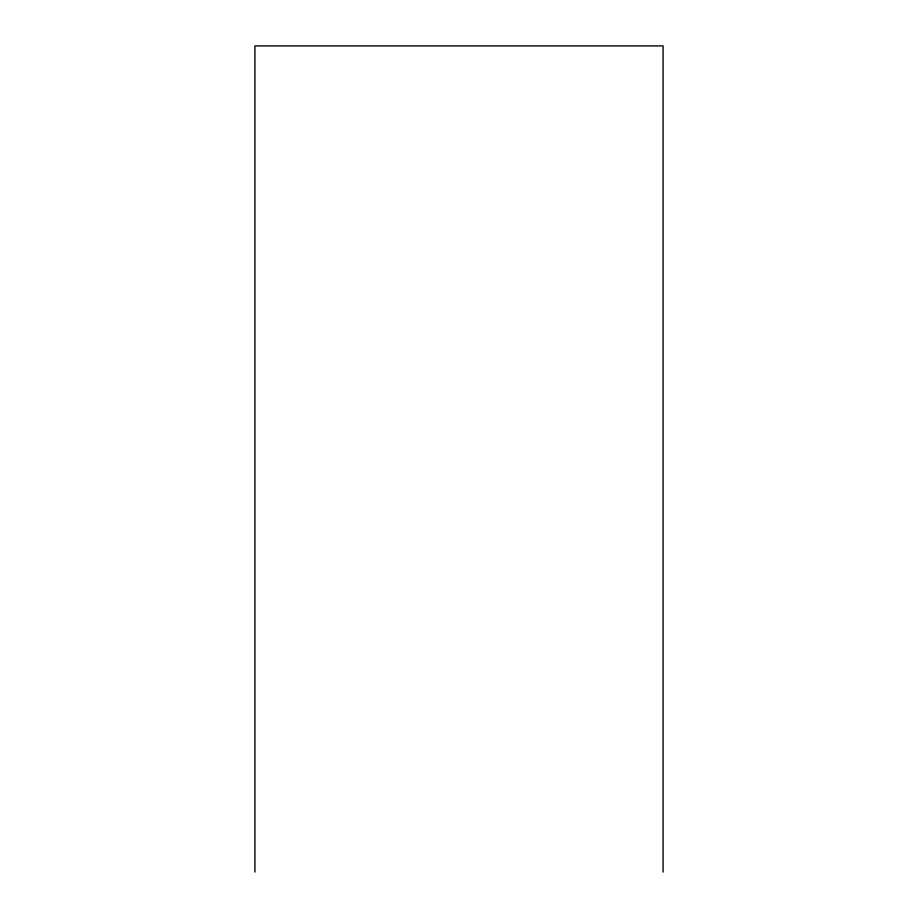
<?xml version="1.0" encoding="UTF-8"?>
<svg xmlns="http://www.w3.org/2000/svg" width="918" height="918" viewBox="0 0 918 918"><rect width="100%" height="100%" fill="white"/><g stroke="black" fill="none" stroke-linecap="round" stroke-linejoin="round"><path stroke-width="1.38" d="M663.071 872.1L663.071 45.9L254.929 45.9L254.929 872.1"/></g></svg>
